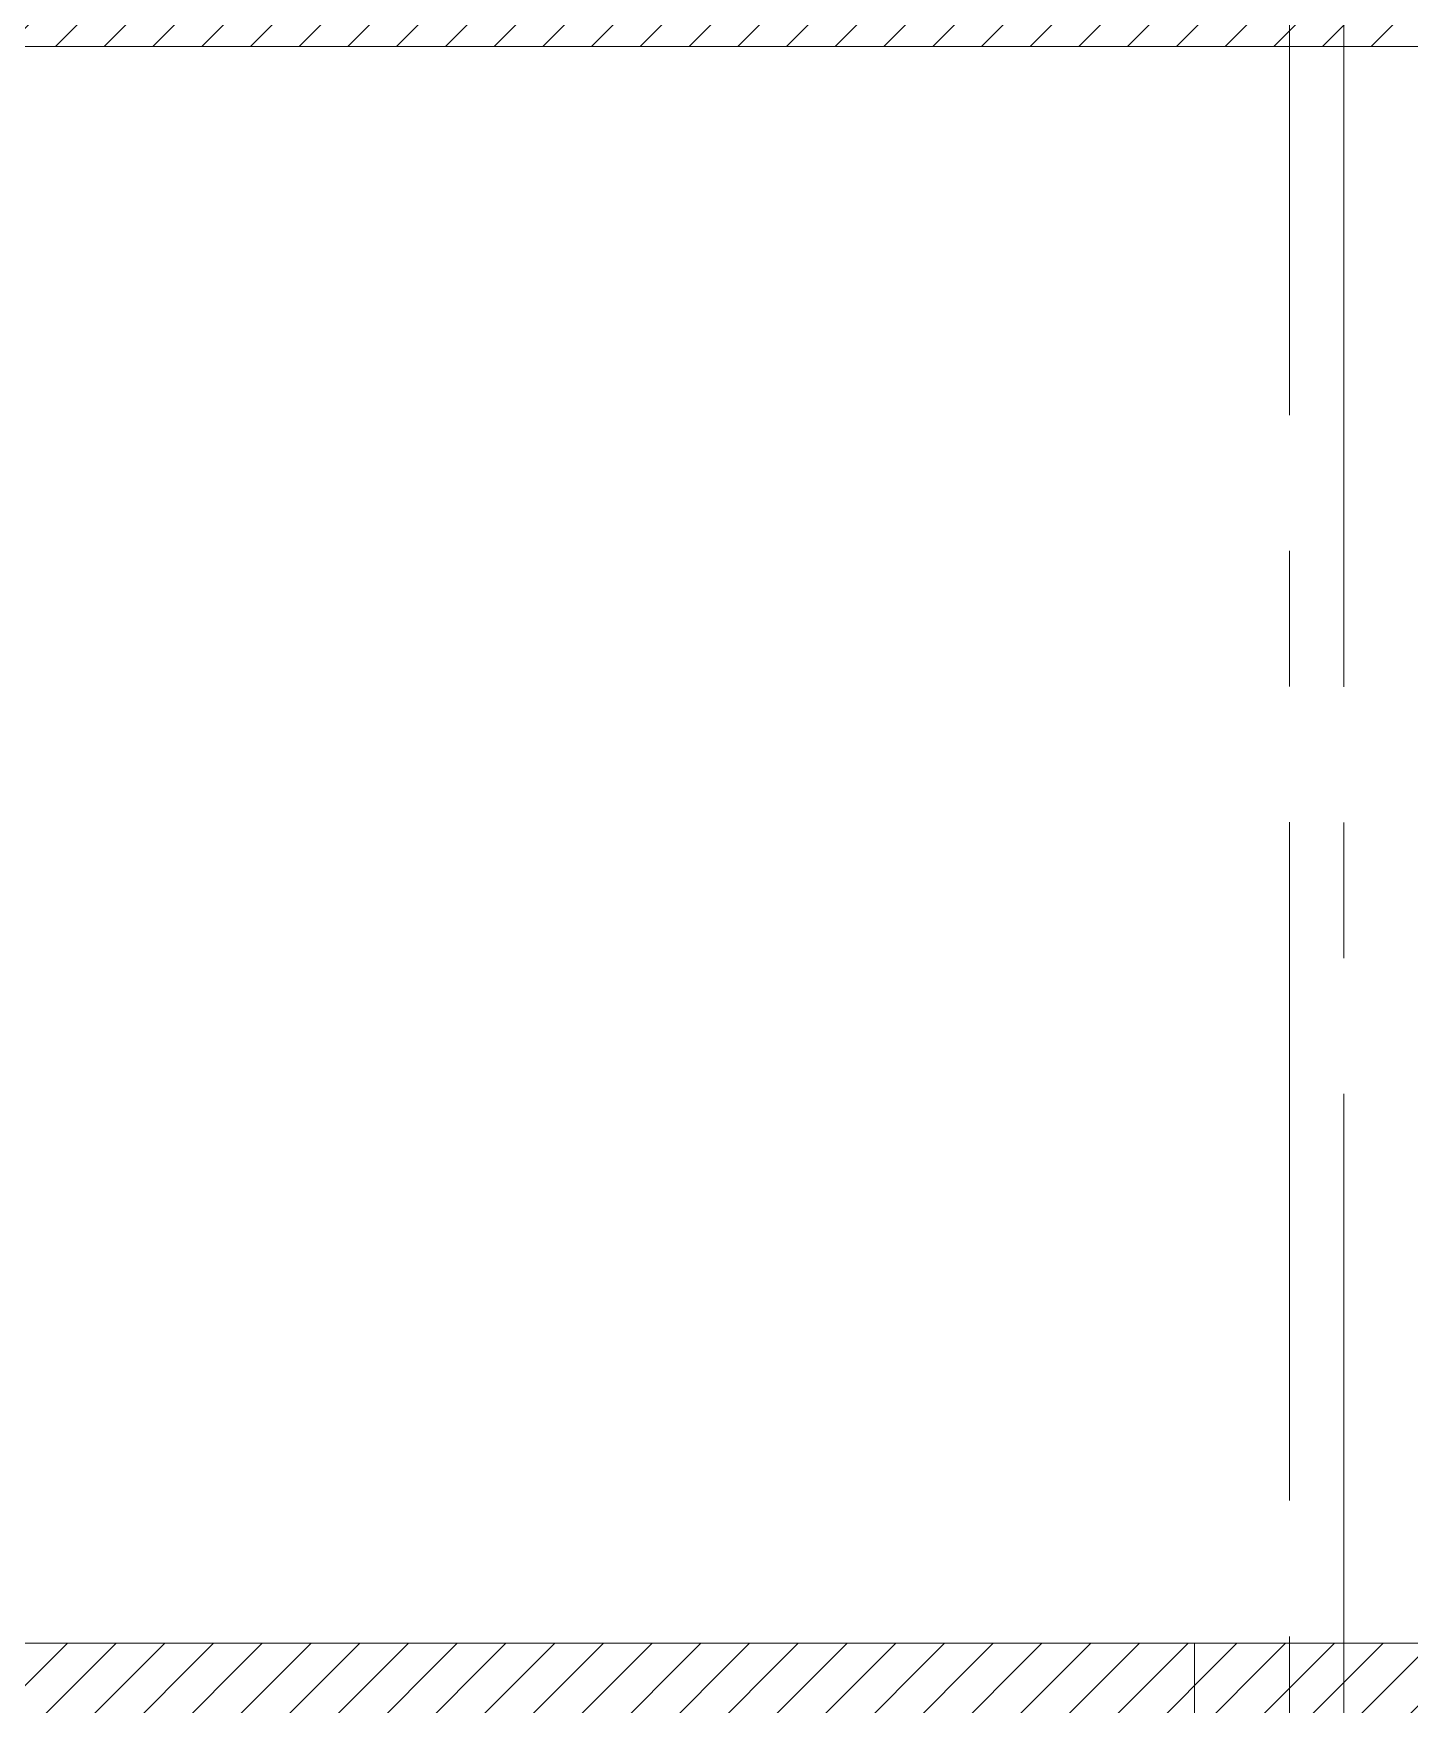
# Model space of a CAD drawing. Header units: millimetres. Extents: x 2085 to 2829, y 1352 to 1631.
# Drawn here: x 2154.491 to 2157.027, y 1608.355 to 1611.433 of the extents above; entities that cross this region are included whole.
import ezdxf

# ---------------------------------------------------------------- set-up
doc = ezdxf.new("R2010")
doc.units = ezdxf.units.MM
doc.linetypes.add('CENTER', pattern=[2, 1.25, -0.25, 0.25, -0.25])
doc.layers.get('0').update_dxf_attribs({"color": 251, "lineweight": 9})
for name, color, linetype, lineweight in [('A-ESTRUCTURA-HATCH', 251, 'Continuous', 13), ('A-ESTRUCTURA-MUROS', 251, 'Continuous', 13), ('A-MURO ALTO', 251, 'Continuous', 13), ('A-MUROS', 251, 'Continuous', 9)]:
    doc.layers.add(name, color=color, linetype=linetype, lineweight=lineweight)
doc.layers.add('A-ETAPAS', color=251, linetype='Continuous', lineweight=9, plot=False)

# ---------------------------------------------------------------- blocks, each defined once
blk = doc.blocks.new('estructuras sotano 1')
at = {"layer": 'A-ESTRUCTURA-HATCH'}
h = blk.add_hatch(dxfattribs=at)
h.set_pattern_fill('ANSI31', color=256, scale=0.02)
h.set_pattern_definition([(45, (-226278.28786, -8188240.62345), (-0.04490128060535, 0.04490128060535), [])])
h.paths.add_polyline_path([(13.08, 0.25), (13.08, 11.25), (15.015, 11.25), (15.015, 11.5), (11.98, 11.5), (11.98, 11.25), (12.83, 11.25), (12.83, 8.8215), (0.25, 8.8215), (0.25, 11.25), (4.22, 11.25), (4.22, 11.5), (0, 11.5), (0, 0.25), (0.25, 0.25), (0.25, 2.7299), (12.8238, 2.7299), (12.8238, 2.9799), (0.25, 2.9799), (0.25, 5.38), (12.8234, 5.38), (12.8234, 5.63), (0.25, 5.63), (0.25, 8.5715), (12.83, 8.5715), (12.83, 0.25)])
h.paths.add_polyline_path([(4.47, 11.5), (11.43, 11.5), (11.43, 11.25), (4.47, 11.25)], flags=17)
h.paths.add_polyline_path([(19.19, 11.5), (26.15, 11.5), (26.15, 11.25), (21.84, 11.25), (21.84, 9.1504), (27.24, 9.1504), (27.24, 11.25), (26.4, 11.25), (26.4, 11.5), (27.49, 11.5), (27.49, 0.25), (27.24, 0.25), (27.24, 4.7254), (26.4, 4.7254), (26.4, 4.9754), (27.24, 4.9754), (27.24, 8.9004), (19.19, 8.9004), (19.19, 5.25), (18.94, 5.25), (18.94, 9.1504), (21.59, 9.1504), (21.59, 11.25), (19.19, 11.25)])
h.paths.add_polyline_path([(19.19, 4.9754), (26.15, 4.9754), (26.15, 4.7254), (19.19, 4.7254)], flags=17)
h.paths.add_polyline_path([(18.94, 4.55), (19.19, 4.55), (19.19, 0.25), (18.94, 0.25)], flags=17)
at = {"layer": 'A-ESTRUCTURA-MUROS'}
for points in [[(0.25, 8.5715), (12.83, 8.5715), (12.83, 5.63), (0.25, 5.63), (0.25, 8.5715)], [(11.43, 5.63), (11.43, 5.38)]]:
    blk.add_lwpolyline(points, dxfattribs=at)

msp = doc.modelspace()

# ---------------------------------------------------------------- linework, layer by layer
at = {"transparency": 33554559, "elevation": 0}
msp.add_lwpolyline([(2158.0315, 1611.4093), (2158.0305, 1608.4678), (2145.45, 1608.4678), (2145.451, 1611.4093)], close=True, dxfattribs=at)
at = {"layer": 'A-ETAPAS', "linetype": 'CENTER'}
msp.add_line((2156.906, 1631.4794), (2156.906, 1601.8251), dxfattribs=at)
at = {"layer": 'A-ETAPAS', "color": 4, "linetype": 'CENTER'}
msp.add_line((2156.8056, 1623.9802), (2156.8056, 1601.8252), dxfattribs=at)
at = {"layer": 'A-MURO ALTO', "elevation": 0}
msp.add_lwpolyline([(2145.4509, 1611.4093), (2158.0307, 1611.4093)], dxfattribs=at)
at = {"layer": 'A-MUROS'}
msp.add_lwpolyline([(2145.451, 1614.0878), (2145.451, 1608.4678), (2158.0305, 1608.4678), (2158.031, 1614.0943)], close=True, dxfattribs=at)

# ---------------------------------------------------------------- block references
msp.add_blockref('estructuras sotano 1', (2145.201, 1602.8378))

doc.saveas('drawing.dxf')
